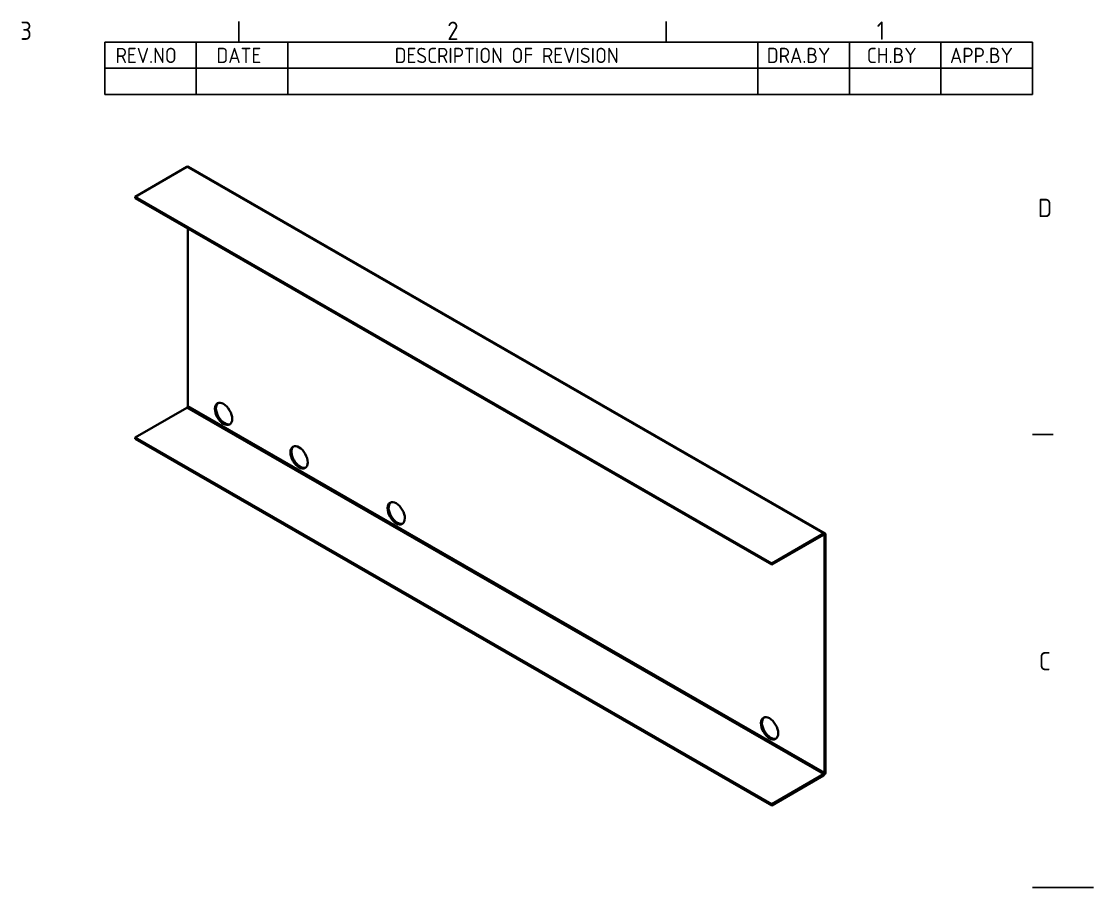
# Model space of a CAD drawing. Header units: millimetres. Extents: x 0 to 840, y 0 to 594.
# Drawn here: x 488.7 to 840, y 297 to 580.8 of the extents above; entities that cross this region are included whole.
import ezdxf

# ---------------------------------------------------------------- set-up
doc = ezdxf.new("R2010")
doc.units = ezdxf.units.MM
doc.header["$LTSCALE"] = 2
doc.layers.get('0').update_dxf_attribs({"color": 3, "lineweight": 25})
for name, color, linetype, lineweight in [('가시적인 것(ISO)', 3, 'Continuous', 40), ('가시적인 좁은 것(ISO)', 3, 'Continuous', 35), ('경계(ISO)', 7, 'Continuous', 25), ('기호(ISO)', 5, 'Continuous', 25)]:
    doc.layers.add(name, color=color, linetype=linetype, lineweight=lineweight)
doc.styles.add('ISO ProportionalPSTEK', font='isocp.shx')
doc.styles.add('문자 텍스트_PSTEK_POSCO', font='isocp.shx')

# ---------------------------------------------------------------- blocks, each defined once
blk = doc.blocks.new('경계 Default Border')
at = {"layer": '경계(ISO)'}
for p, q in [((280, 287.0000076293945), (280, 290.4000091552734)), ((350, 287.0000076293945), (350, 290.4000091552734)), ((410, 222.7499961853027), (413.4000015258789, 222.7499961853027))]:
    blk.add_line(p, q, dxfattribs=at)
at = {"layer": '경계(ISO)', "flags": 128}
blk.add_lwpolyline([(420, 148.5000038146973), (410, 148.5000038146973)], dxfattribs=at)
at = {"layer": '경계(ISO)', "color": 2, "char_height": 3.00000011920929, "attachment_point": 7, "style": '문자 텍스트_PSTEK_POSCO'}
for s, insert in [('3', (244.1685395229535, 287.3713945155963)), ('2', (314.127739416884, 287.3713945155963)), ('1', (384.4860661041481, 287.4)), ('D', (410.878270202895, 258.3463944559917)), ('C', (411.0445395201643, 184.0963944559917))]:
    blk.add_mtext(s, dxfattribs=dict(at, insert=insert))
blk = doc.blocks.new('리비전 내역')
at = {"layer": '기호(ISO)'}
for p, q in [((258, 287.0000076293945), (410, 287.0000076293945)), ((258, 287.0000076293945), (258, 282.7200076293945)), ((273, 287.0000076293945), (273, 282.7200076293945)), ((288, 287.0000076293945), (288, 282.7200076293945)), ((365, 287.0000076293945), (365, 282.7200076293945)), ((380, 287.0000076293945), (380, 282.7200076293945)), ((395, 287.0000076293945), (395, 282.7200076293945)), ((410, 287.0000076293945), (410, 282.7200076293945)), ((258, 282.7200076293945), (410, 282.7200076293945)), ((258, 282.7200076293945), (258, 278.4400076293945)), ((273, 282.7200076293945), (273, 278.4400076293945)), ((288, 282.7200076293945), (288, 278.4400076293945)), ((365, 282.7200076293945), (365, 278.4400076293945)), ((380, 282.7200076293945), (380, 278.4400076293945)), ((395, 282.7200076293945), (395, 278.4400076293945)), ((410, 282.7200076293945), (410, 278.4400076293945)), ((258, 278.4400076293945), (410, 278.4400076293945))]:
    blk.add_line(p, q, dxfattribs=at)
at = {"layer": '기호(ISO)', "color": 2, "char_height": 2.5, "attachment_point": 7, "style": 'ISO ProportionalPSTEK'}
for s, insert in [('REV.NO', (259.7871163682308, 283.5831900503393)), ('DATE', (276.3142317728366, 283.5831900503393)), ('DESCRIPTION OF REVISION', (305.5070204333629, 283.5831900503393)), ('DRA.BY', (366.4757339553204, 283.5831900503393)), ('CH.BY', (382.8642915086117, 283.5831900503393)), ('APP.BY', (396.4777339604404, 283.5831900503393))]:
    blk.add_mtext(s, dxfattribs=dict(at, insert=insert))

msp = doc.modelspace()

# ---------------------------------------------------------------- linework, layer by layer
at = {"layer": '가시적인 것(ISO)'}
for p, q in [((525.9483991126303, 523.353309989755), (542.9189618611049, 533.1260071207727)), ((543.4179940726891, 533.1750434320754), (752.0144945227515, 413.0523078633547)), ((525.9483991126303, 522.9445364273338), (525.9483991126303, 523.353309989755)), ((734.5448995626928, 403.2305744210342), (525.9483991126303, 523.353309989755)), ((734.5448995626928, 402.821800858613), (525.9483991126303, 522.9445364273338)), ((543.2725152516981, 454.845080992785), (543.2725152516981, 512.9682414394258)), ((525.9483991126303, 444.4600124424502), (542.9189618611049, 454.2327095734675)), ((525.9483991126303, 444.4600124424502), (734.5448995626928, 324.3372768737295)), ((525.9483991126303, 444.4600124424502), (525.9483991126303, 444.051238880029)), ((525.9483991126303, 444.051238880029), (734.5448995626928, 323.9285033113082)), ((751.5154623111674, 413.0032715520519), (734.5448995626928, 403.2305744210342)), ((734.5448995626928, 402.821800858613), (751.5154623111674, 412.5944979896306)), ((751.8690157017606, 412.3893222841056), (751.8690157017606, 334.7223454240643)), ((752.2225690923539, 412.5929201410017), (752.2225690923539, 334.9259432809605)), ((734.5448995626928, 402.821800858613), (734.5448995626928, 403.2305744210342)), ((734.5448995626928, 324.3372768737295), (751.5154623111674, 334.1099740047468)), ((734.5448995626928, 323.9285033113082), (751.5154623111674, 333.7012004423255)), ((734.5448995626928, 324.3372768737295), (734.5448995626928, 323.9285033113082))]:
    msp.add_line(p, q, dxfattribs=at)
for centre, major_axis, ratio, start_param, end_param in [((542.9189618611049, 532.30845999593), (0.4990322115842206, 0.8665834361453689), 0.5780931159156392, 0, 0.783464454974415), ((542.9189618611049, 454.6414831358888), (0.249516105792069, 0.4332917180726725), 0.5780931159156389, 3.925057108563834, 5.495853435358965), ((555.2933305318711, 452.4176851963214), (-1.996128846337622, 3.4663337445807), 0.5780931159158104, 0.0883327520971968, 3.053259901492597), ((580.042067873404, 438.1658352135918), (-1.996128846337622, 3.4663337445807), 0.5780931159158104, 0.0883327520971968, 3.053259901492597), ((611.8618730268033, 419.8420280929395), (-1.996128846337623, 3.466333744580703), 0.5780931159158106, 0.08833275209719665, 3.053259901492597), ((751.5154623111674, 412.1857244272093), (0.4990322115841838, 0.8665834361453052), 0.5780931159156389, 5.49585343535905, 7.066649762154001), ((751.5154623111674, 412.1857244272093), (0.2495161057920948, 0.4332917180726577), 0.578093115915639, 5.495853435359137, 7.066649762154001), ((734.1913461720942, 349.3971696068761), (-1.996128846337622, 3.4663337445807), 0.5780931159158104, 0.08833275209717062, 3.053259901492624), ((751.5154623111674, 334.518747567168), (0.499032211584129, 0.8665834361453291), 0.5780931159156389, 3.925057108563836, 5.495853435358879), ((751.5154623111674, 334.518747567168), (0.2495161057920689, 0.4332917180726725), 0.5780931159156392, 3.925057108564036, 5.495853435358791)]:
    msp.add_ellipse(centre, major_axis=major_axis, ratio=ratio, start_param=start_param, end_param=end_param, dxfattribs=at)
for centre in [(554.939777141278, 452.2140873394252), (579.6885144828107, 437.9622373566956), (611.5083196362101, 419.6384302360433), (733.837792781501, 349.1935717499799)]:
    msp.add_ellipse(centre, major_axis=(1.996128846337413, -3.466333744580818), ratio=0.5780931159158105, dxfattribs=at)
at = {"layer": '가시적인 좁은 것(ISO)'}
for p, q in [((751.5154623111674, 413.0032715520519), (542.9189618611049, 533.1260071207727)), ((751.5154623111674, 334.1099740047468), (542.9189618611049, 454.2327095734675)), ((543.2725152516981, 454.845080992785), (751.8690157017606, 334.7223454240643)), ((751.8690157017606, 412.3893222841056), (751.5140923219612, 412.5937090653161)), ((751.5154623111674, 412.5944979896306), (751.5154623111674, 413.0032715520519)), ((752.2225690923539, 412.5929201410017), (751.8690157017606, 412.3893222841056)), ((751.5154623111674, 333.7012004423255), (751.5154623111674, 334.1099740047468)), ((751.8690157017606, 334.7223454240643), (752.2225690923539, 334.9259432809605))]:
    msp.add_line(p, q, dxfattribs=at)

# ---------------------------------------------------------------- block references
at = {"xscale": 2, "yscale": 2, "zscale": 2}
msp.add_blockref('경계 Default Border', (0, 0), dxfattribs=at)
at = {"layer": '기호(ISO)', "xscale": 2, "yscale": 2, "zscale": 2}
msp.add_blockref('리비전 내역', (0, 0), dxfattribs=at)

doc.saveas('drawing.dxf')
